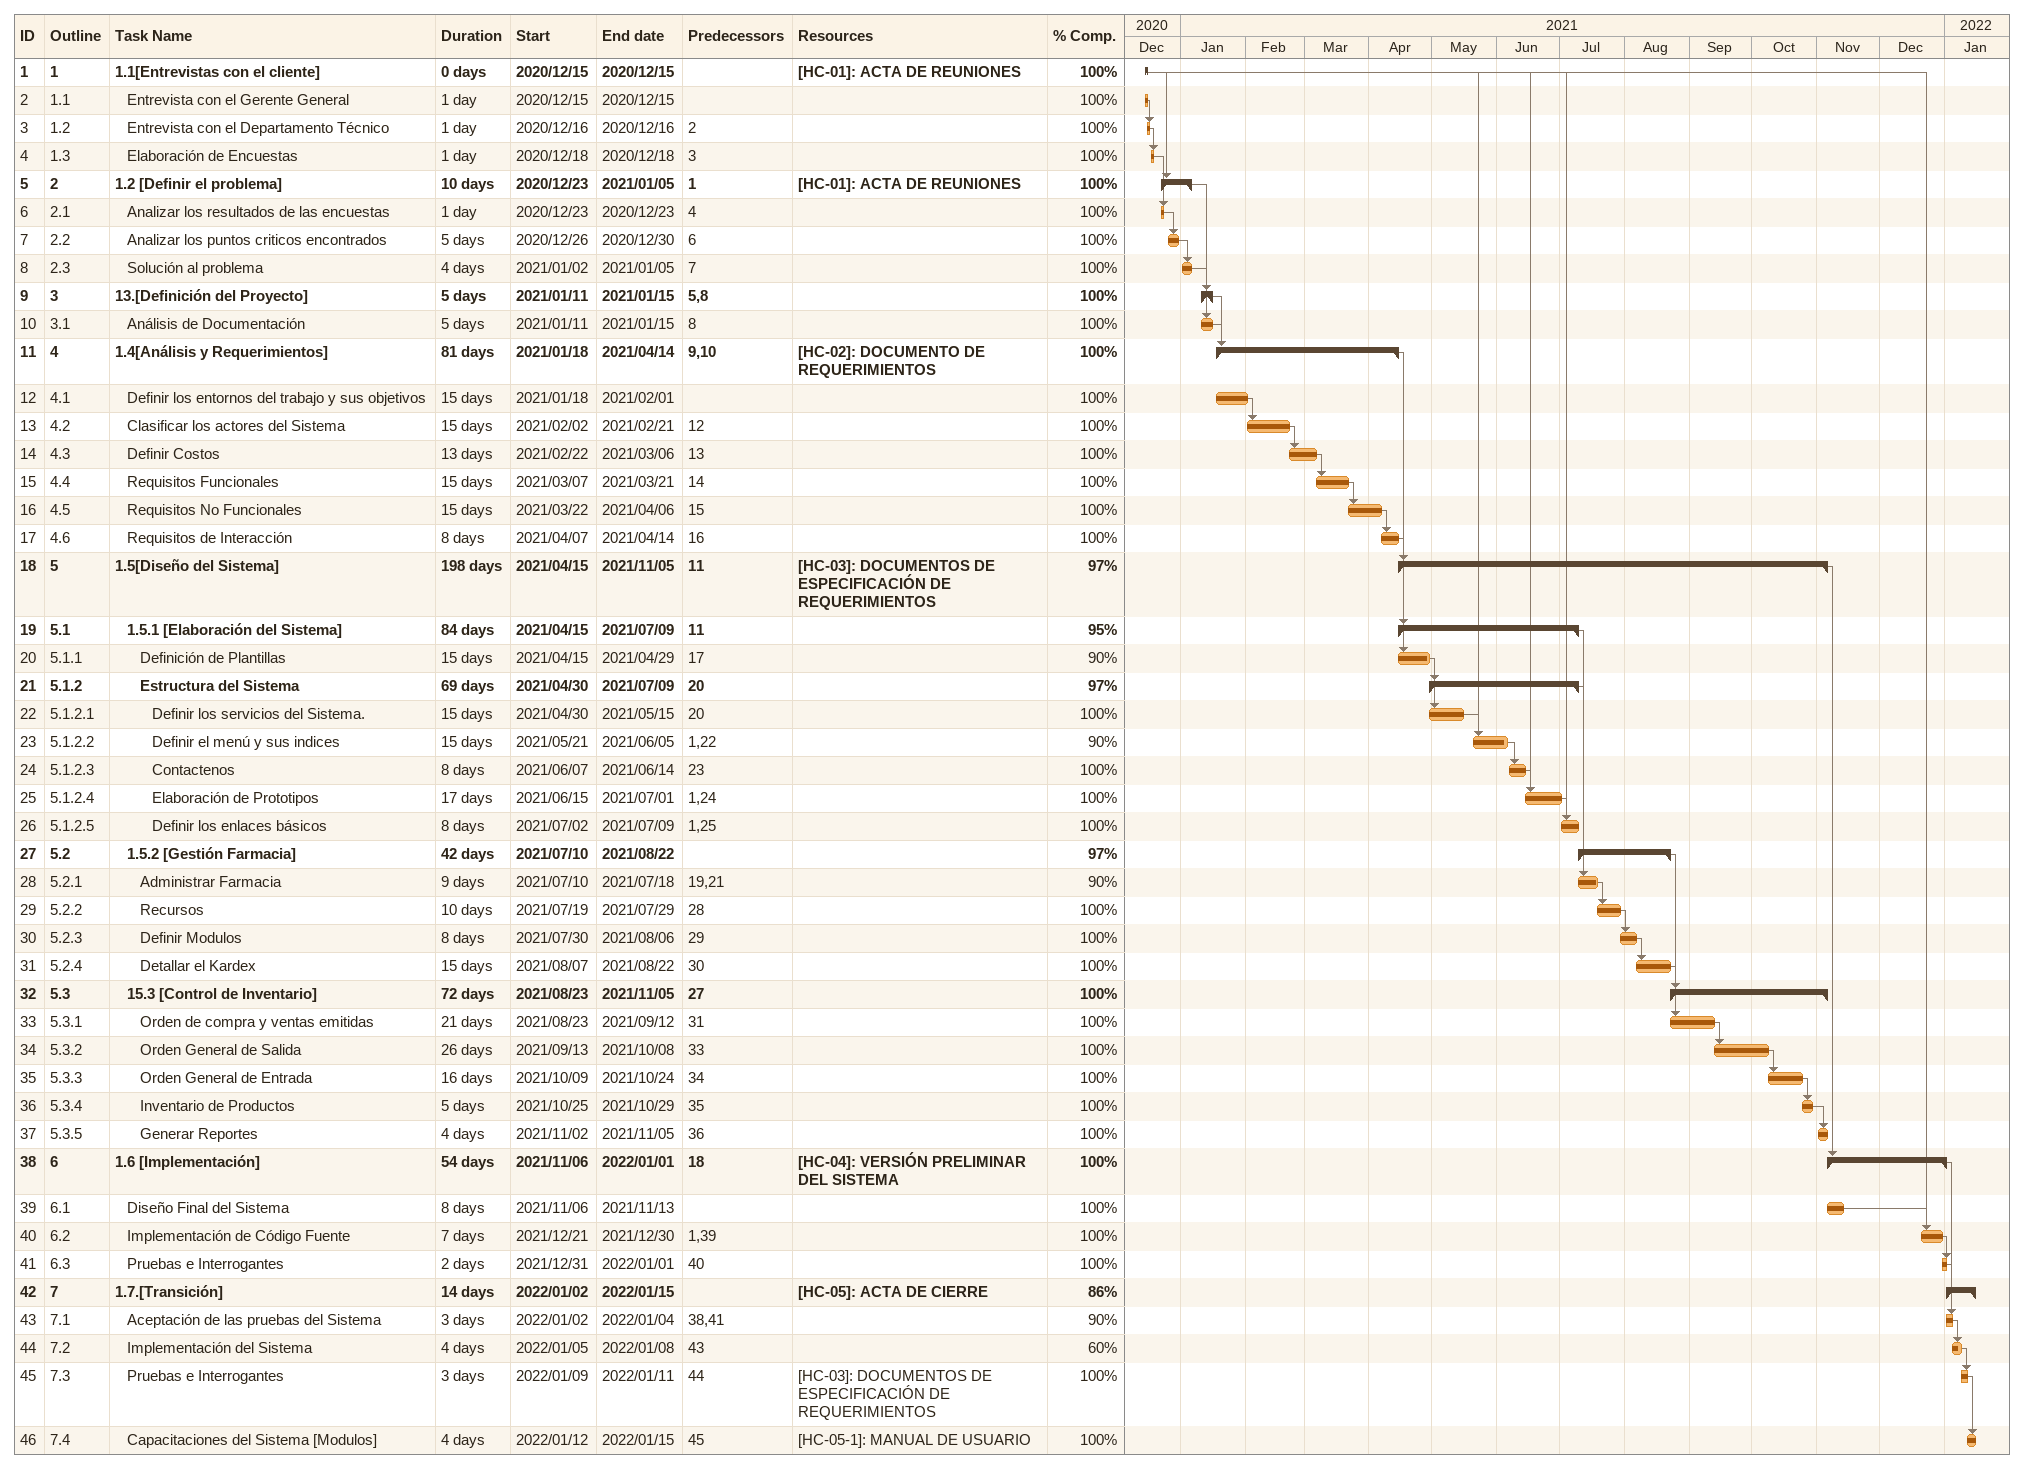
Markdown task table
| ID | WBS | Task | Duration | Start | Finish | Predecessors | Resources | % complete |
|---|---|---|---|---|---|---|---|---|
| 1 | 1 | **1.1[Entrevistas con el cliente]** | 0d | 2020-12-15 | 2020-12-15 |  | [HC-01]: ACTA DE REUNIONES | 100 |
| 2 | 1.1 | Entrevista con el Gerente General | 1d | 2020-12-15 | 2020-12-15 |  |  | 100 |
| 3 | 1.2 | Entrevista con el Departamento Técnico | 1d | 2020-12-16 | 2020-12-16 | 2 |  | 100 |
| 4 | 1.3 | Elaboración de Encuestas | 1d | 2020-12-18 | 2020-12-18 | 3 |  | 100 |
| 5 | 2 | **1.2 [Definir el problema]** | 10d | 2020-12-23 | 2021-01-05 | 1 | [HC-01]: ACTA DE REUNIONES | 100 |
| 6 | 2.1 | Analizar los resultados de las encuestas | 1d | 2020-12-23 | 2020-12-23 | 4 |  | 100 |
| 7 | 2.2 | Analizar los puntos criticos encontrados | 5d | 2020-12-26 | 2020-12-30 | 6 |  | 100 |
| 8 | 2.3 | Solución al problema | 4d | 2021-01-02 | 2021-01-05 | 7 |  | 100 |
| 9 | 3 | **13.[Definición del Proyecto]** | 5d | 2021-01-11 | 2021-01-15 | 5, 8 |  | 100 |
| 10 | 3.1 | Análisis de Documentación | 5d | 2021-01-11 | 2021-01-15 | 8 |  | 100 |
| 11 | 4 | **1.4[Análisis y Requerimientos]** | 81d | 2021-01-18 | 2021-04-14 | 9, 10 | [HC-02]: DOCUMENTO DE REQUERIMIENTOS | 100 |
| 12 | 4.1 | Definir los entornos del trabajo y sus objetivos | 15d | 2021-01-18 | 2021-02-01 |  |  | 100 |
| 13 | 4.2 | Clasificar los actores del Sistema | 15d | 2021-02-02 | 2021-02-21 | 12 |  | 100 |
| 14 | 4.3 | Definir Costos | 13d | 2021-02-22 | 2021-03-06 | 13 |  | 100 |
| 15 | 4.4 | Requisitos Funcionales | 15d | 2021-03-07 | 2021-03-21 | 14 |  | 100 |
| 16 | 4.5 | Requisitos No Funcionales | 15d | 2021-03-22 | 2021-04-06 | 15 |  | 100 |
| 17 | 4.6 | Requisitos de Interacción | 8d | 2021-04-07 | 2021-04-14 | 16 |  | 100 |
| 18 | 5 | **1.5[Diseño del Sistema]** | 198d | 2021-04-15 | 2021-11-05 | 11 | [HC-03]: DOCUMENTOS DE ESPECIFICACIÓN DE REQUERIMIENTOS | 97 |
| 19 | 5.1 | **1.5.1 [Elaboración del Sistema]** | 84d | 2021-04-15 | 2021-07-09 | 11 |  | 95 |
| 20 | 5.1.1 | Definición de Plantillas | 15d | 2021-04-15 | 2021-04-29 | 17 |  | 90 |
| 21 | 5.1.2 | **Estructura del Sistema** | 69d | 2021-04-30 | 2021-07-09 | 20 |  | 97 |
| 22 | 5.1.2.1 | Definir los servicios del Sistema. | 15d | 2021-04-30 | 2021-05-15 | 20 |  | 100 |
| 23 | 5.1.2.2 | Definir el menú y sus indices | 15d | 2021-05-21 | 2021-06-05 | 1, 22 |  | 90 |
| 24 | 5.1.2.3 | Contactenos | 8d | 2021-06-07 | 2021-06-14 | 23 |  | 100 |
| 25 | 5.1.2.4 | Elaboración de Prototipos | 17d | 2021-06-15 | 2021-07-01 | 1, 24 |  | 100 |
| 26 | 5.1.2.5 | Definir los enlaces básicos | 8d | 2021-07-02 | 2021-07-09 | 1, 25 |  | 100 |
| 27 | 5.2 | **1.5.2 [Gestión Farmacia]** | 42d | 2021-07-10 | 2021-08-22 |  |  | 97 |
| 28 | 5.2.1 | Administrar Farmacia | 9d | 2021-07-10 | 2021-07-18 | 19, 21 |  | 90 |
| 29 | 5.2.2 | Recursos | 10d | 2021-07-19 | 2021-07-29 | 28 |  | 100 |
| 30 | 5.2.3 | Definir Modulos | 8d | 2021-07-30 | 2021-08-06 | 29 |  | 100 |
| 31 | 5.2.4 | Detallar el Kardex | 15d | 2021-08-07 | 2021-08-22 | 30 |  | 100 |
| 32 | 5.3 | **15.3 [Control de Inventario]** | 72d | 2021-08-23 | 2021-11-05 | 27 |  | 100 |
| 33 | 5.3.1 | Orden de compra y ventas emitidas | 21d | 2021-08-23 | 2021-09-12 | 31 |  | 100 |
| 34 | 5.3.2 | Orden General de Salida | 26d | 2021-09-13 | 2021-10-08 | 33 |  | 100 |
| 35 | 5.3.3 | Orden General de Entrada | 16d | 2021-10-09 | 2021-10-24 | 34 |  | 100 |
| 36 | 5.3.4 | Inventario de Productos | 5d | 2021-10-25 | 2021-10-29 | 35 |  | 100 |
| 37 | 5.3.5 | Generar Reportes | 4d | 2021-11-02 | 2021-11-05 | 36 |  | 100 |
| 38 | 6 | **1.6 [Implementación]** | 54d | 2021-11-06 | 2022-01-01 | 18 | [HC-04]: VERSIÓN PRELIMINAR DEL SISTEMA | 100 |
| 39 | 6.1 | Diseño Final del Sistema | 8d | 2021-11-06 | 2021-11-13 |  |  | 100 |
| 40 | 6.2 | Implementación de Código Fuente | 7d | 2021-12-21 | 2021-12-30 | 1, 39 |  | 100 |
| 41 | 6.3 | Pruebas e Interrogantes | 2d | 2021-12-31 | 2022-01-01 | 40 |  | 100 |
| 42 | 7 | **1.7.[Transición]** | 14d | 2022-01-02 | 2022-01-15 |  | [HC-05]: ACTA DE CIERRE | 86 |
| 43 | 7.1 | Aceptación de las pruebas del Sistema | 3d | 2022-01-02 | 2022-01-04 | 38, 41 |  | 90 |
| 44 | 7.2 | Implementación del Sistema | 4d | 2022-01-05 | 2022-01-08 | 43 |  | 60 |
| 45 | 7.3 | Pruebas e Interrogantes | 3d | 2022-01-09 | 2022-01-11 | 44 | [HC-03]: DOCUMENTOS DE ESPECIFICACIÓN DE REQUERIMIENTOS | 100 |
| 46 | 7.4 | Capacitaciones del Sistema [Modulos] | 4d | 2022-01-12 | 2022-01-15 | 45 | [HC-05-1]: MANUAL DE USUARIO | 100 |
